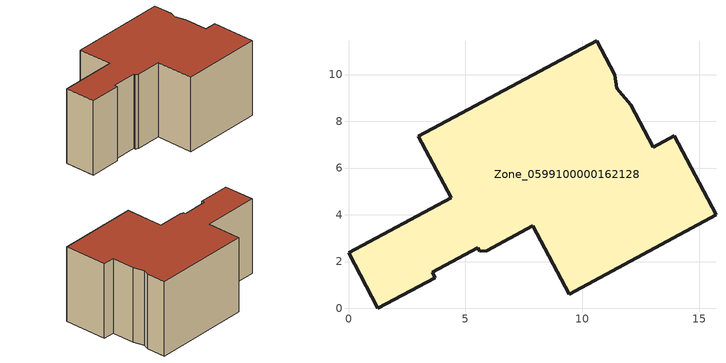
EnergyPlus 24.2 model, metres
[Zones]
Zone_0599100000162128
 floor ground (C_G): 13.04,6.9 13.94,7.38 15.72,4.01 9.44,0.61 7.88,3.53 5.91,2.46 5.61,2.44 5.53,2.59 3.59,1.55 3.72,1.31 1.26,0 0,2.37 4.4,4.73 2.99,7.37 10.61,11.45 11.39,10 11.48,9.41 12.08,8.7 z0
 wall outside (C_F): 3.72,1.31 3.59,1.55 5.53,2.59 5.61,2.44 5.91,2.46 7.88,3.53 9.44,0.61 15.72,4.01 13.94,7.38 13.04,6.9 12.08,8.7 11.48,9.41 11.39,10 10.61,11.45 2.99,7.37 4.4,4.73 0,2.37 1.26,0 3.72,1.31 z0:6.6
 roof outside (C_R): 12.08,8.7 11.48,9.41 11.39,10 10.61,11.45 2.99,7.37 4.4,4.73 0,2.37 1.26,0 3.72,1.31 3.59,1.55 5.53,2.59 5.61,2.44 5.91,2.46 7.88,3.53 9.44,0.61 15.72,4.01 13.94,7.38 13.04,6.9 z6.6
[BUILDING]
Pand.0599100000162128: North Axis=0; Terrain=City; Loads Convergence Tolerance Value=0.04; Temperature Convergence Tolerance Value=0.4; Solar Distribution=FullExterior; Maximum Number of Warmup Days=25; Minimum Number of Warmup Days=1
[Site:Location]
Rotterdam.The.Hague.AP_ZH_NLD Design_Conditions: Latitude=51.96; Longitude=4.45; Time Zone=1; Elevation=-4.5
[SITE:GROUNDTEMPERATURE:BUILDINGSURFACE]
18, 18, 18, 18, 18, 18, 18, 18, 18, 18, 18, 18
[MATERIAL] Thermal Absorptance=0.9; Solar Absorptance=0.7; Visible Absorptance=0.7
Name | Roughness | Thickness | Conductivity | Density | Specific Heat
G.TC.1975-1991 | MediumSmooth | 0.15 | 0.288461 | 540 | 1210
F.TC.1975-1991 | Rough | 0.3 | 0.230769 | 1920 | 840
R.TC.1975-1991 | MediumRough | 0.2 | 0.153846 | 1500 | 1000
[CONSTRUCTION]
C_G: G.TC.1975-1991
C_F: F.TC.1975-1991
C_R: R.TC.1975-1991
[ZONE]
Zone_0599100000162128: Type=1; Multiplier=1; Ceiling Height=Autocalculate; Volume=Autocalculate; Floor Area=autocalculate; Part of Total Floor Area=Yes
[ZONEINFILTRATION:DESIGNFLOWRATE]
Infil_Zone_0599100000162128: Zone or ZoneList or Space or SpaceList=Zone_0599100000162128; Schedule=AlwaysOn; Design Flow Rate Calculation Method=Flow/Area; Flow Rate per Floor Area=0.003; Constant Term Coefficient=1; Temperature Term Coefficient=0; Velocity Term Coefficient=0; Velocity Squared Term Coefficient=0
[HVACTEMPLATE:ZONE:IDEALLOADSAIRSYSTEM]
Zone_0599100000162128: Maximum Heating Supply Air Temperature=50; Minimum Cooling Supply Air Temperature=13; Maximum Heating Supply Air Humidity Ratio=0.0156; Minimum Cooling Supply Air Humidity Ratio=0.0077; Heating Limit=NoLimit; Cooling Limit=NoLimit; Dehumidification Control Type=ConstantSensibleHeatRatio; Cooling Sensible Heat Ratio=0.7; Dehumidification Setpoint=60; Humidification Control Type=None; Humidification Setpoint=30; Outdoor Air Method=None; Outdoor Air Flow Rate per Person=0.00944; Outdoor Air Flow Rate per Zone Floor Area=0; Outdoor Air Flow Rate per Zone=0; Demand Controlled Ventilation Type=None; Outdoor Air Economizer Type=NoEconomizer; Heat Recovery Type=None; Sensible Heat Recovery Effectiveness=0.7; Latent Heat Recovery Effectiveness=0.65
[ZONECONTROL:THERMOSTAT]
ThermostatControl_Zone_0599100000162128: Zone or ZoneList=Zone_0599100000162128; Control Type Schedule=DualSetpointControlType; Control 1=Thermostat_Zone_0599100000162128; Temperature Difference Between Cutout And Setpoint=0
[THERMOSTATSETPOINT:DUALSETPOINT]
Thermostat_Zone_0599100000162128: Heating Setpoint Temperature Schedule=HeatingSetpoint_Zone_0599100000162128; Cooling Setpoint Temperature Schedule=CoolingSetpoint_Zone_0599100000162128
[SCHEDULE:COMPACT]
HeatingSetpoint_Zone_0599100000162128: Through: 12/31, For: AllDays, Until: 24:00, 21
CoolingSetpoint_Zone_0599100000162128: Through: 12/31, For: AllDays, Until: 24:00, 24
DualSetpointControlType: Through: 12/31, For: AllDays, Until: 24:00, 4
AlwaysOn: Through: 12/31, For: AllDays, Until: 24:00, 1
